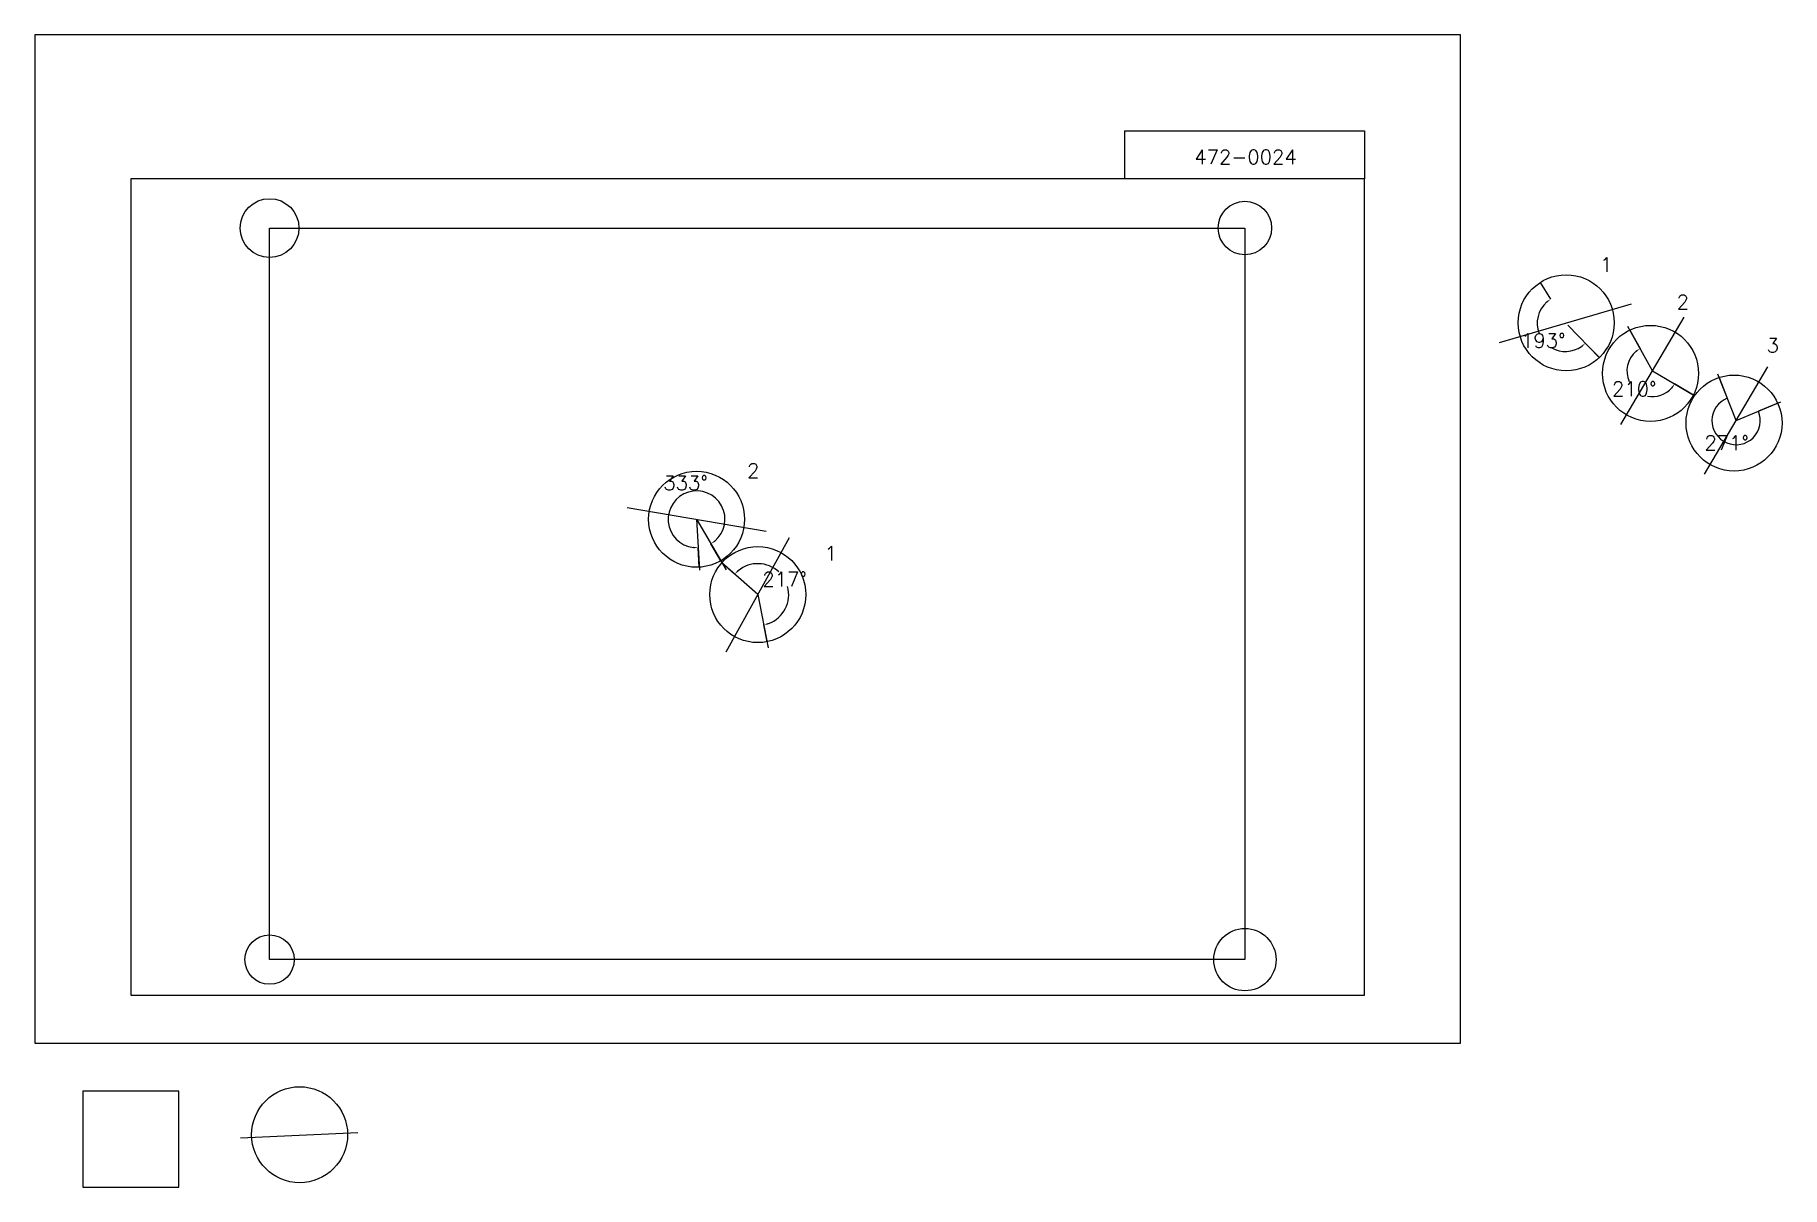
# Model space of a CAD drawing. Extents: x 0 to 1819984, y -150000 to 1050000.
import ezdxf

# ---------------------------------------------------------------- set-up
doc = ezdxf.new("R2010")
doc.units = 0
doc.header["$MEASUREMENT"] = 0
doc.layers.get('0').update_dxf_attribs({"linetype": 'CONTINUOUS'})
doc.layers.get('Defpoints').update_dxf_attribs({"linetype": 'CONTINUOUS'})
for name, color, linetype in [('_0-0_', 7, 'CONTINUOUS'), ('_0-1_V-nasSTD', 7, 'CONTINUOUS'), ('_0-2_番号', 7, 'CONTINUOUS'), ('ADD_LINE', 7, 'CONTINUOUS'), ('文字', 7, 'CONTINUOUS')]:
    doc.layers.add(name, color=color, linetype=linetype)
doc.layers.add('位置合わせ用', color=7, linetype='CONTINUOUS', plot=False)
doc.styles.get("Standard").update_dxf_attribs({"font": 'txt', "height": 15000, "bigfont": 'bigfont.shx'})
doc.dimstyles.get("Standard").update_dxf_attribs({"dimtxt": 0.18, "dimasz": 0.18, "dimexe": 0.18, "dimexo": 0.0625, "dimgap": 0.09, "dimtad": 0, "dimtih": 1, "dimtoh": 1, "dimdec": 4, "dimzin": 0, "dimdsep": 46, "dimtxsty": 'Standard', "dimcen": 0.09, "dimadec": 0, "dimazin": 0, "dimtfac": 1, "dimtdec": 4, "dimtofl": 0, "dimtmove": 0, "dimatfit": 3, "dimfxl": 1, "dimtolj": 1, "dimtzin": 0, "dimarcsym": 0})
picture_1 = doc.add_image_def('image1.jpg', size_in_pixel=(800, 600))

# ---------------------------------------------------------------- blocks, each defined once
blk = doc.blocks.new('-000-CCURVE_ORG002')
at = {"layer": '_0-0_', "color": 5, "linetype": 'Continuous'}
for p, q in [((30, -10), (10, -10)), ((10, -10), (10, -30)), ((30, -30), (30, -10)), ((10, -30), (30, -30))]:
    blk.add_line(p, q, dxfattribs=at)
blk = doc.blocks.new('-008-$$ATRU$$11$$背景色$$色$$0_0_0')
at = {"layer": '_0-2_番号'}
blk.add_blockref('-000-CCURVE_ORG002', (0, 0), dxfattribs=at)
blk = doc.blocks.new('*D27')
at = {"color": 0, "linetype": 'Continuous', "lineweight": -2}
for p, q in [((1568104, 792245), (1578880, 774840)), ((1629640, 714000), (1615070, 728792))]:
    blk.add_line(p, q, dxfattribs=at)
for start, end in [(131.496881, 201.309321), (240.743794, 304.832348)]:
    blk.add_arc((1594392, 749786), 29468, start, end, dxfattribs=at)
at = {"color": 0}
for points in [[(1575365, 771189), (1574370, 772526), (1578880, 774841)], [(1611756, 724957), (1610691, 726240), (1615070, 728792)]]:
    blk.add_solid(points, dxfattribs=at)
at = {"layer": 'Defpoints', "color": 0}
for p in [(1568104, 792245), (1565088, 746690), (1594392, 749786), (1629640, 714000)]:
    blk.add_point(p, dxfattribs=at)
at = {"color": 0, "linetype": 'Continuous', "insert": (1571223, 731578), "char_height": 15000, "attachment_point": 5}
blk.add_mtext('\\A1;193%%d', dxfattribs=at)
blk = doc.blocks.new('*D28')
at = {"color": 0, "linetype": 'Continuous', "lineweight": -2}
for p, q in [((1661270, 742552), (1672046, 723311)), ((1727583, 674939), (1708054, 686470))]:
    blk.add_line(p, q, dxfattribs=at)
for start, end in [(130.005432, 204.698825), (258.553097, 318.68482)]:
    blk.add_arc((1685082, 700035), 26678, start, end, dxfattribs=at)
at = {"color": 0}
for points in [[(1668405, 719784), (1667458, 721156), (1672046, 723311)], [(1705795, 681933), (1704445, 682911), (1708054, 686470)]]:
    blk.add_solid(points, dxfattribs=at)
at = {"layer": 'Defpoints', "color": 0}
for p in [(1661270, 742552), (1658755, 695717), (1685082, 700035), (1727583, 674939)]:
    blk.add_point(p, dxfattribs=at)
at = {"color": 0, "linetype": 'Continuous', "insert": (1666003, 681387), "char_height": 15000, "attachment_point": 5}
blk.add_mtext('\\A1;210%%d', dxfattribs=at)
blk = doc.blocks.new('*D31')
at = {"layer": 'ADD_LINE', "color": 0, "linetype": 'Continuous', "lineweight": -2}
for p, q in [((1754468, 693292), (1762933, 671691)), ((1815520, 666412), (1795295, 657972))]:
    blk.add_line(p, q, dxfattribs=at)
blk.add_arc((1772102, 648293), 25131, 111.399612, 22.651687, dxfattribs=at)
at = {"layer": 'ADD_LINE', "color": 0}
for points in [[(1762933, 671691), (1762933, 671692), (1762933, 671692)], [(1795295, 657972), (1795295, 657972), (1795295, 657972)]]:
    blk.add_solid(points, dxfattribs=at)
at = {"layer": 'Defpoints', "color": 0}
for p in [(1754468, 693293), (1815520, 666412), (1772102, 648293), (1781612, 625030)]:
    blk.add_point(p, dxfattribs=at)
at = {"layer": 'ADD_LINE', "color": 0, "linetype": 'Continuous', "insert": (1762293, 625154), "char_height": 15000, "attachment_point": 5}
blk.add_mtext('\\A1;271%%d', dxfattribs=at)
blk = doc.blocks.new('*D325')
at = {"color": 0, "linetype": 'Continuous', "lineweight": -2}
for p, q in [((692044, 495604), (690897, 515965)), ((714378, 502309), (704121, 519935))]:
    blk.add_line(p, q, dxfattribs=at)
blk.add_arc((689231, 545525), 29607, 309.882216, 263.537583, dxfattribs=at)
at = {"color": 0}
for points in [[(685875, 515273), (685922, 516939), (690897, 515965)], [(707737, 523488), (708694, 522124), (704121, 519935)]]:
    blk.add_solid(points, dxfattribs=at)
at = {"layer": 'Defpoints', "color": 0}
for p in [(661039, 554568), (689231, 545525), (692044, 495604), (714378, 502309)]:
    blk.add_point(p, dxfattribs=at)
at = {"color": 0, "linetype": 'Continuous', "insert": (677843, 583459), "char_height": 15000, "attachment_point": 5}
blk.add_mtext('\\A1;333%%d', dxfattribs=at)
blk = doc.blocks.new('*D326')
at = {"color": 0, "linetype": 'Continuous', "lineweight": -2}
for p, q in [((715573, 500254), (728893, 488457)), ((762704, 418053), (759252, 435508))]:
    blk.add_line(p, q, dxfattribs=at)
for start, end in [(46.908936, 129.564879), (290.091207, 15.338933)]:
    blk.add_arc((753003, 467103), 32207, start, end, dxfattribs=at)
at = {"color": 0}
for points in [[(731910, 492531), (733068, 491332), (728893, 488457)], [(763842, 437658), (764291, 436053), (759252, 435508)]]:
    blk.add_solid(points, dxfattribs=at)
at = {"layer": 'Defpoints', "color": 0}
for p in [(715573, 500254), (753003, 467103), (785010, 463521), (762704, 418053)]:
    blk.add_point(p, dxfattribs=at)
at = {"color": 0, "linetype": 'Continuous', "insert": (780943, 483123), "char_height": 15000, "attachment_point": 5}
blk.add_mtext('\\A1;217%%d', dxfattribs=at)

msp = doc.modelspace()

# ---------------------------------------------------------------- linework, layer by layer
at = {"layer": '_0-1_V-nasSTD', "color": 7, "linetype": 'Continuous'}
for p, q in [((1485000, 1050000), (0, 1050000)), ((0, 1050000), (0, 0)), ((1485000, 1050000), (0, 1050000)), ((0, 1050000), (0, 0)), ((1485000, 0), (1485000, 1050000)), ((1485000, 0), (1485000, 1050000)), ((1135000, 950000), (1135000, 900000)), ((1135000, 950000), (1385000, 950000)), ((1385000, 950000), (1385000, 900000)), ((1385000, 900000), (100000, 900000)), ((100000, 900000), (100000, 50000)), ((1385000, 50000), (1385000, 900000)), ((100000, 50000), (1385000, 50000)), ((0, 0), (1485000, 0)), ((0, 0), (1485000, 0))]:
    msp.add_line(p, q, dxfattribs=at)
at = {"layer": 'ADD_LINE', "color": 1, "linetype": 'Continuous'}
for p, q in [((1525489.26411, 729736.80972), (1663294.76411, 769835.80972)), ((1652183.75, 644122.25), (1717980.25, 755947.75)), ((1739204, 592380), (1805000.5, 704205.5)), ((616868.75, 557879.5), (761593.25, 533170.5)), ((719910.75, 407536.75), (786095.25, 526669.25)), ((214262.32302, -98799.56876), (336470.78129, -93322.43898))]:
    msp.add_line(p, q, dxfattribs=at)
at = {"layer": 'ADD_LINE', "color": 5, "linetype": 'Continuous'}
for p, q in [((1596753.25, 747633.75), (1629814.8632, 713821.27417)), ((1685082, 700035), (1659184.32722, 746275.9796)), ((1685082, 700035), (1729204.75, 673981.25)), ((1772102.25, 648292.75), (1753088.25, 696812.75)), ((1772102.25, 648292.75), (1818728.75, 667751.25)), ((689231, 545525), (719890, 492836)), ((689231, 545525), (692216, 492553.5)), ((753003, 467103), (715573.3097, 500254.44467)), ((753003, 467103), (763942.5, 411790.5))]:
    msp.add_line(p, q, dxfattribs=at)
at = {"layer": 'ADD_LINE', "color": 5, "linetype": 'ByBlock'}
for centre in [(1595122.531, 750173.16957), (1682964.15392, 697503.40947), (1769984.40392, 645761.15947), (689231, 545525), (753003, 467103), (275704.61091, -95468.83904)]:
    msp.add_circle(centre, 50000, dxfattribs=at)
at = {"layer": '位置合わせ用', "color": 5, "linetype": 'Continuous'}
for centre, radius in [((244424.4, 848880.595), 30579.2687), ((1260424.4, 848880.595), 27848.33235), ((244424.4, 86880.595), 25672.78835), ((1260424.4, 86880.595), 32483.49996)]:
    msp.add_circle(centre, radius, dxfattribs=at)

# ---------------------------------------------------------------- block references
at = {"layer": '_0-0_', "xscale": 5000, "yscale": 5000, "zscale": 5000}
msp.add_blockref('-008-$$ATRU$$11$$背景色$$色$$0_0_0', (0, 0), dxfattribs=at)

# ---------------------------------------------------------------- texts
at = {"layer": '文字', "linetype": 'Continuous'}
msp.add_text('472-0024', height=15000, dxfattribs=at).set_placement((1207698.06436, 915464.91089))
at = {"layer": '文字', "color": 5, "linetype": 'Continuous'}
for s, p in [('1', (1630487.25, 803200.25)), ('2', (1710202.25, 764419.75)), ('3', (1803921.25, 719176.25)), ('2', (741799, 588609.5)), ('1', (822591, 502431.5))]:
    msp.add_text(s, height=15000, dxfattribs=at).set_placement(p)

# ---------------------------------------------------------------- dimensions: what is measured, and where the dimension line sits
at = {"color": 5, "linetype": 'Continuous'}
for base, center, p1, p2, picture, middle in [((1565087.53393, 746690.32692), (1594392.01411, 749786.30972), (1568104.28301, 792244.70716), (1629640.37756, 713999.72255), '*D27', (1571223.47133, 731577.62241)), ((1658755.37189, 695717.29916), (1685082, 700035), (1661270.03834, 742551.88724), (1727582.99975, 674938.86655), '*D28', (1666003.1859, 681387.40657)), ((661039.20862, 554568.24128), (689231, 545525), (714377.87374, 502308.86018), (692044.08997, 495604.19747), '*D325', (677843.04046, 583459.2313)), ((785010.35713, 463520.99326), (753003, 467103), (762703.90579, 418053.10268), (715573.3097, 500254.44467), '*D326', (780943.4305, 483122.80105))]:
    dim = msp.add_angular_dim_3p(base=base, center=center, p1=p1, p2=p2, dimstyle='Standard', override={"dimasz": 5000, "dimtmove": 2}, dxfattribs=at)
    dim.commit()
    dim.dimension.update_dxf_attribs({"geometry": picture, "text_midpoint": middle})
at = {"layer": 'ADD_LINE', "color": 5, "linetype": 'Continuous'}
dim = msp.add_angular_dim_3p(base=(1781611.89489, 625030.08669), center=(1772102.25, 648292.75), p1=(1754467.74397, 693292.55187), p2=(1815520.42476, 666412.32907), dimstyle='Standard', override={"dimtmove": 2}, dxfattribs=at)
dim.commit()
dim.dimension.update_dxf_attribs({"geometry": '*D31', "text_midpoint": (1762292.86514, 625154.49351)})

# ---------------------------------------------------------------- pictures from other files: only their frames are drawn
image = msp.add_image(picture_1, insert=(244424.4, 86880.595), size_in_units=(1016000, 762000), dxfattribs=at)
image.dxf.flags = 7

doc.saveas('drawing.dxf')
